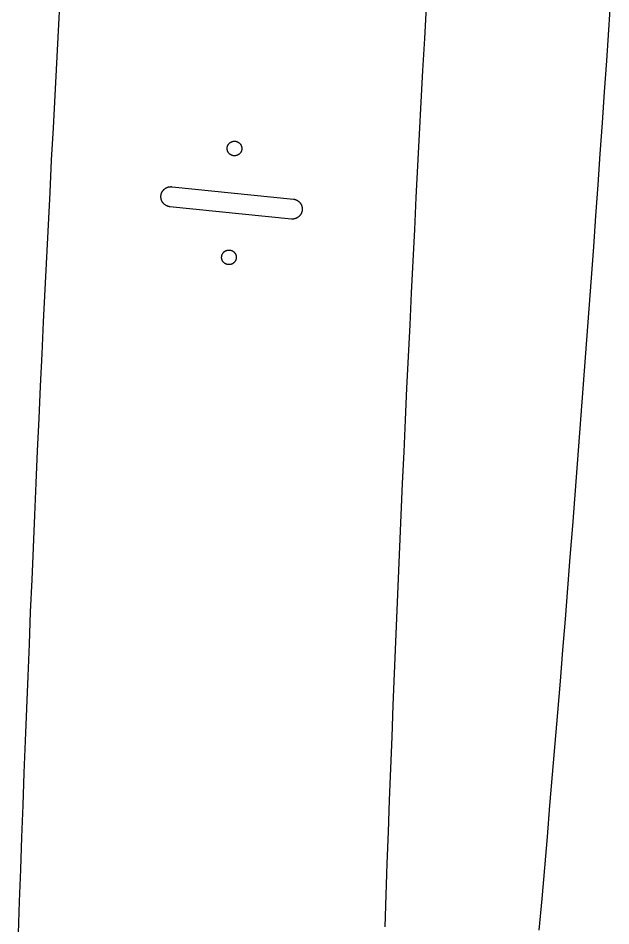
# Model space of a CAD drawing. Extents: x 50 to 1155, y -2400 to -33.
# Drawn here: x 64.3 to 388.1, y -1025.5 to -529.4 of the extents above; entities that cross this region are included whole.
import ezdxf

# ---------------------------------------------------------------- set-up
doc = ezdxf.new("R2010")
doc.units = 0
doc.layers.get('0').update_dxf_attribs({"color": 18, "linetype": 'CONTINUOUS'})

msp = doc.modelspace()

# ---------------------------------------------------------------- linework, layer by layer
at = {"color": 18}
for p, q in [((148.3843, -621.54), (214.7075, -628.3)), ((213.5924, -639.24), (147.2692, -632.49))]:
    msp.add_line(p, q, dxfattribs=at)
for points in [[(87.1714, -518.646, 0), (86.2029, -536.332, 0), (85.2475, -554.014, 0), (84.3051, -571.691, 0), (83.3757, -589.365, 0), (82.4593, -607.034, 0), (81.5559, -624.699, 0), (80.6655, -642.36, 0), (79.7881, -660.017, 0), (78.9237, -677.669, 0), (78.0721, -695.317, 0), (77.2336, -712.96, 0), (76.4079, -730.6, 0), (75.5952, -748.235, 0), (74.7954, -765.865, 0), (74.0085, -783.492, 0), (73.2345, -801.113, 0), (72.4734, -818.731, 0), (71.7252, -836.344, 0), (70.9898, -853.953, 0), (70.2673, -871.557, 0), (69.5576, -889.157, 0), (68.8607, -906.753, 0), (68.1767, -924.344, 0), (67.5055, -941.93, 0), (66.847, -959.512, 0), (66.2014, -977.09, 0), (65.5686, -994.663, 0), (64.9485, -1012.23, 0), (64.3412, -1029.8, 0)], [(349.042, -1027.84, 0), (350.522, -1010.83, 0), (351.989, -993.829, 0), (353.444, -976.829, 0), (354.887, -959.833, 0), (356.317, -942.839, 0), (357.735, -925.847, 0), (359.141, -908.859, 0), (360.535, -891.874, 0), (361.917, -874.891, 0), (363.286, -857.911, 0), (364.643, -840.934, 0), (365.988, -823.96, 0), (367.321, -806.988, 0), (368.642, -790.02, 0), (369.95, -773.054, 0), (371.247, -756.092, 0), (372.531, -739.132, 0), (373.803, -722.175, 0), (375.063, -705.221, 0), (376.311, -688.27, 0), (377.546, -671.322, 0), (378.77, -654.377, 0), (379.982, -637.435, 0), (381.181, -620.496, 0), (382.368, -603.56, 0), (383.543, -586.627, 0), (384.706, -569.697, 0), (385.858, -552.77, 0), (386.996, -535.846, 0), (388.123, -518.925, 0)], [(287.226, -523.182, 0), (286.269, -540.58, 0), (285.324, -557.973, 0), (284.392, -575.363, 0), (283.473, -592.748, 0), (282.566, -610.129, 0), (281.672, -627.506, 0), (280.791, -644.879, 0), (279.923, -662.248, 0), (279.067, -679.613, 0), (278.223, -696.973, 0), (277.393, -714.329, 0), (276.575, -731.681, 0), (275.769, -749.029, 0), (274.977, -766.373, 0), (274.196, -783.712, 0), (273.429, -801.047, 0), (272.674, -818.378, 0), (271.931, -835.705, 0), (271.201, -853.027, 0), (270.484, -870.345, 0), (269.779, -887.659, 0), (269.087, -904.968, 0), (268.407, -922.273, 0), (267.74, -939.574, 0), (267.085, -956.87, 0), (266.442, -974.162, 0), (265.813, -991.45, 0), (265.195, -1008.73, 0), (264.59, -1026.01, 0)], [(182.518, -604.65, 0), (182.439, -604.649, 0), (182.359, -604.647, 0), (182.279, -604.643, 0), (182.198, -604.637, 0), (182.117, -604.63, 0), (182.035, -604.621, 0), (181.953, -604.61, 0), (181.871, -604.597, 0), (181.788, -604.583, 0), (181.705, -604.566, 0), (181.622, -604.548, 0), (181.539, -604.528, 0), (181.455, -604.506, 0), (181.372, -604.482, 0), (181.289, -604.456, 0), (181.206, -604.429, 0), (181.123, -604.399, 0), (181.041, -604.367, 0), (180.959, -604.333, 0), (180.877, -604.298, 0), (180.796, -604.26, 0), (180.715, -604.22, 0), (180.635, -604.179, 0), (180.556, -604.135, 0), (180.477, -604.09, 0), (180.399, -604.043, 0), (180.322, -603.993, 0), (180.246, -603.942, 0), (180.172, -603.889, 0), (180.098, -603.834, 0), (180.025, -603.778, 0), (179.954, -603.72, 0), (179.884, -603.66, 0), (179.815, -603.598, 0), (179.748, -603.535, 0), (179.682, -603.47, 0), (179.617, -603.404, 0), (179.555, -603.336, 0), (179.493, -603.267, 0), (179.434, -603.197, 0), (179.376, -603.125, 0), (179.32, -603.052, 0), (179.266, -602.978, 0), (179.213, -602.903, 0), (179.163, -602.827, 0), (179.114, -602.75, 0), (179.067, -602.672, 0), (179.022, -602.593, 0), (178.979, -602.513, 0), (178.938, -602.433, 0), (178.899, -602.352, 0), (178.861, -602.271, 0), (178.826, -602.189, 0), (178.793, -602.107, 0), (178.762, -602.024, 0), (178.733, -601.942, 0), (178.705, -601.859, 0), (178.68, -601.775, 0), (178.656, -601.692, 0), (178.635, -601.609, 0), (178.615, -601.526, 0), (178.598, -601.443, 0), (178.582, -601.36, 0), (178.568, -601.277, 0), (178.556, -601.195, 0), (178.545, -601.113, 0), (178.536, -601.031, 0), (178.53, -600.95, 0), (178.524, -600.869, 0), (178.521, -600.789, 0), (178.519, -600.709, 0), (178.518, -600.63, 0), (178.52, -600.551, 0), (178.522, -600.471, 0), (178.527, -600.391, 0), (178.533, -600.31, 0), (178.541, -600.228, 0), (178.55, -600.146, 0), (178.561, -600.064, 0), (178.575, -599.982, 0), (178.589, -599.899, 0), (178.606, -599.816, 0), (178.625, -599.733, 0), (178.645, -599.65, 0), (178.668, -599.566, 0), (178.692, -599.483, 0), (178.719, -599.4, 0), (178.747, -599.317, 0), (178.777, -599.234, 0), (178.809, -599.152, 0), (178.844, -599.07, 0), (178.88, -598.988, 0), (178.918, -598.907, 0), (178.958, -598.827, 0), (179, -598.747, 0), (179.044, -598.668, 0), (179.09, -598.589, 0), (179.138, -598.512, 0), (179.188, -598.435, 0), (179.239, -598.359, 0), (179.293, -598.285, 0), (179.348, -598.211, 0), (179.405, -598.139, 0), (179.463, -598.068, 0), (179.524, -597.998, 0), (179.586, -597.93, 0), (179.649, -597.863, 0), (179.714, -597.797, 0), (179.781, -597.733, 0), (179.849, -597.671, 0), (179.919, -597.61, 0), (179.989, -597.551, 0), (180.061, -597.494, 0), (180.134, -597.438, 0), (180.209, -597.384, 0), (180.284, -597.332, 0), (180.361, -597.282, 0), (180.438, -597.234, 0), (180.516, -597.187, 0), (180.595, -597.143, 0), (180.675, -597.1, 0), (180.755, -597.06, 0), (180.836, -597.021, 0), (180.918, -596.984, 0), (181, -596.949, 0), (181.082, -596.917, 0), (181.165, -596.886, 0), (181.248, -596.857, 0), (181.331, -596.83, 0), (181.414, -596.806, 0), (181.497, -596.783, 0), (181.58, -596.762, 0), (181.663, -596.742, 0), (181.746, -596.725, 0), (181.829, -596.71, 0), (181.912, -596.696, 0), (181.994, -596.684, 0), (182.076, -596.675, 0), (182.158, -596.666, 0), (182.239, -596.66, 0), (182.319, -596.655, 0), (182.399, -596.652, 0), (182.479, -596.65, 0), (182.558, -596.65, 0), (182.637, -596.652, 0), (182.717, -596.655, 0), (182.798, -596.66, 0), (182.879, -596.666, 0), (182.961, -596.675, 0), (183.042, -596.684, 0), (183.125, -596.696, 0), (183.207, -596.71, 0), (183.29, -596.725, 0), (183.373, -596.742, 0), (183.456, -596.762, 0), (183.54, -596.783, 0), (183.623, -596.806, 0), (183.706, -596.83, 0), (183.789, -596.857, 0), (183.872, -596.886, 0), (183.955, -596.917, 0), (184.037, -596.949, 0), (184.119, -596.984, 0), (184.2, -597.021, 0), (184.281, -597.06, 0), (184.362, -597.1, 0), (184.441, -597.143, 0), (184.52, -597.187, 0), (184.599, -597.234, 0), (184.676, -597.282, 0), (184.752, -597.332, 0), (184.828, -597.384, 0), (184.902, -597.438, 0), (184.975, -597.494, 0), (185.047, -597.551, 0), (185.118, -597.61, 0), (185.187, -597.671, 0), (185.256, -597.733, 0), (185.322, -597.797, 0), (185.387, -597.863, 0), (185.451, -597.93, 0), (185.513, -597.998, 0), (185.573, -598.068, 0), (185.632, -598.139, 0), (185.689, -598.211, 0), (185.744, -598.285, 0), (185.797, -598.359, 0), (185.849, -598.435, 0), (185.899, -598.512, 0), (185.947, -598.589, 0), (185.992, -598.668, 0), (186.036, -598.747, 0), (186.079, -598.827, 0), (186.119, -598.907, 0), (186.157, -598.988, 0), (186.193, -599.07, 0), (186.227, -599.152, 0), (186.259, -599.234, 0), (186.29, -599.317, 0), (186.318, -599.4, 0), (186.344, -599.483, 0), (186.369, -599.566, 0), (186.391, -599.65, 0), (186.412, -599.733, 0), (186.43, -599.816, 0), (186.447, -599.899, 0), (186.462, -599.982, 0), (186.475, -600.064, 0), (186.486, -600.146, 0), (186.496, -600.228, 0), (186.504, -600.31, 0), (186.51, -600.391, 0), (186.514, -600.471, 0), (186.517, -600.551, 0), (186.518, -600.63, 0), (186.518, -600.709, 0), (186.516, -600.789, 0), (186.512, -600.869, 0), (186.507, -600.95, 0), (186.5, -601.031, 0), (186.491, -601.113, 0), (186.481, -601.195, 0), (186.469, -601.277, 0), (186.455, -601.36, 0), (186.439, -601.443, 0), (186.421, -601.526, 0), (186.402, -601.609, 0), (186.38, -601.692, 0), (186.357, -601.775, 0), (186.331, -601.859, 0), (186.304, -601.942, 0), (186.275, -602.024, 0), (186.244, -602.107, 0), (186.21, -602.189, 0), (186.175, -602.271, 0), (186.138, -602.352, 0), (186.099, -602.433, 0), (186.058, -602.513, 0), (186.015, -602.593, 0), (185.97, -602.672, 0), (185.923, -602.75, 0), (185.874, -602.827, 0), (185.823, -602.903, 0), (185.771, -602.978, 0), (185.717, -603.052, 0), (185.661, -603.125, 0), (185.603, -603.197, 0), (185.543, -603.267, 0), (185.482, -603.336, 0), (185.419, -603.404, 0), (185.355, -603.47, 0), (185.289, -603.535, 0), (185.222, -603.598, 0), (185.153, -603.66, 0), (185.083, -603.72, 0), (185.011, -603.778, 0), (184.939, -603.834, 0), (184.865, -603.889, 0), (184.79, -603.942, 0), (184.714, -603.993, 0), (184.637, -604.043, 0), (184.56, -604.09, 0), (184.481, -604.135, 0), (184.402, -604.179, 0), (184.322, -604.22, 0), (184.241, -604.26, 0), (184.16, -604.298, 0), (184.078, -604.333, 0), (183.996, -604.367, 0), (183.913, -604.399, 0), (183.831, -604.429, 0), (183.748, -604.456, 0), (183.664, -604.482, 0), (183.581, -604.506, 0), (183.498, -604.528, 0), (183.415, -604.548, 0), (183.332, -604.566, 0), (183.249, -604.583, 0), (183.166, -604.597, 0), (183.084, -604.61, 0), (183.001, -604.621, 0), (182.92, -604.63, 0), (182.838, -604.637, 0), (182.758, -604.643, 0), (182.677, -604.647, 0), (182.597, -604.649, 0), (182.518, -604.65, 0)], [(147.269, -632.49, 0), (147.197, -632.482, 0), (147.124, -632.473, 0), (147.052, -632.463, 0), (146.979, -632.453, 0), (146.905, -632.441, 0), (146.832, -632.428, 0), (146.759, -632.414, 0), (146.685, -632.399, 0), (146.612, -632.383, 0), (146.538, -632.365, 0), (146.464, -632.347, 0), (146.391, -632.328, 0), (146.317, -632.307, 0), (146.243, -632.286, 0), (146.17, -632.263, 0), (146.096, -632.239, 0), (146.023, -632.214, 0), (145.949, -632.188, 0), (145.876, -632.161, 0), (145.803, -632.133, 0), (145.73, -632.103, 0), (145.658, -632.073, 0), (145.586, -632.041, 0), (145.513, -632.009, 0), (145.442, -631.975, 0), (145.37, -631.94, 0), (145.299, -631.904, 0), (145.228, -631.866, 0), (145.158, -631.828, 0), (145.088, -631.789, 0), (145.019, -631.748, 0), (144.95, -631.706, 0), (144.881, -631.664, 0), (144.813, -631.62, 0), (144.746, -631.575, 0), (144.679, -631.529, 0), (144.613, -631.482, 0), (144.547, -631.434, 0), (144.482, -631.385, 0), (144.418, -631.335, 0), (144.354, -631.284, 0), (144.291, -631.232, 0), (144.229, -631.179, 0), (144.168, -631.126, 0), (144.107, -631.071, 0), (144.047, -631.015, 0), (143.988, -630.959, 0), (143.93, -630.901, 0), (143.873, -630.843, 0), (143.816, -630.784, 0), (143.761, -630.724, 0), (143.706, -630.663, 0), (143.652, -630.601, 0), (143.6, -630.539, 0), (143.548, -630.476, 0), (143.497, -630.412, 0), (143.447, -630.348, 0), (143.398, -630.283, 0), (143.351, -630.217, 0), (143.304, -630.15, 0), (143.258, -630.083, 0), (143.214, -630.016, 0), (143.17, -629.948, 0), (143.127, -629.879, 0), (143.086, -629.81, 0), (143.046, -629.741, 0), (143.007, -629.671, 0), (142.968, -629.6, 0), (142.931, -629.529, 0), (142.895, -629.458, 0), (142.861, -629.387, 0), (142.827, -629.315, 0), (142.794, -629.243, 0), (142.763, -629.17, 0), (142.733, -629.098, 0), (142.704, -629.025, 0), (142.675, -628.952, 0), (142.649, -628.879, 0), (142.623, -628.805, 0), (142.598, -628.732, 0), (142.574, -628.658, 0), (142.552, -628.585, 0), (142.531, -628.511, 0), (142.51, -628.437, 0), (142.491, -628.364, 0), (142.473, -628.29, 0), (142.456, -628.216, 0), (142.44, -628.143, 0), (142.425, -628.069, 0), (142.411, -627.996, 0), (142.399, -627.923, 0), (142.387, -627.85, 0), (142.376, -627.777, 0), (142.367, -627.704, 0), (142.358, -627.631, 0), (142.35, -627.559, 0), (142.344, -627.487, 0), (142.338, -627.415, 0), (142.333, -627.344, 0), (142.329, -627.273, 0), (142.327, -627.202, 0), (142.325, -627.131, 0), (142.324, -627.061, 0), (142.323, -626.991, 0), (142.324, -626.921, 0), (142.326, -626.85, 0), (142.328, -626.78, 0), (142.332, -626.709, 0), (142.336, -626.637, 0), (142.342, -626.565, 0), (142.348, -626.494, 0), (142.356, -626.421, 0), (142.364, -626.349, 0), (142.373, -626.276, 0), (142.384, -626.203, 0), (142.395, -626.13, 0), (142.407, -626.057, 0), (142.421, -625.984, 0), (142.435, -625.91, 0), (142.451, -625.837, 0), (142.468, -625.763, 0), (142.485, -625.69, 0), (142.504, -625.616, 0), (142.524, -625.542, 0), (142.545, -625.469, 0), (142.567, -625.395, 0), (142.59, -625.321, 0), (142.615, -625.248, 0), (142.64, -625.174, 0), (142.667, -625.101, 0), (142.695, -625.028, 0), (142.723, -624.955, 0), (142.753, -624.882, 0), (142.784, -624.81, 0), (142.817, -624.738, 0), (142.85, -624.666, 0), (142.884, -624.594, 0), (142.92, -624.523, 0), (142.957, -624.452, 0), (142.994, -624.381, 0), (143.033, -624.311, 0), (143.073, -624.242, 0), (143.114, -624.172, 0), (143.157, -624.104, 0), (143.2, -624.035, 0), (143.244, -623.968, 0), (143.289, -623.901, 0), (143.336, -623.834, 0), (143.383, -623.768, 0), (143.432, -623.703, 0), (143.481, -623.638, 0), (143.532, -623.574, 0), (143.583, -623.511, 0), (143.636, -623.448, 0), (143.689, -623.386, 0), (143.743, -623.325, 0), (143.799, -623.265, 0), (143.855, -623.206, 0), (143.912, -623.147, 0), (143.97, -623.089, 0), (144.028, -623.033, 0), (144.088, -622.977, 0), (144.148, -622.921, 0), (144.21, -622.867, 0), (144.272, -622.814, 0), (144.334, -622.762, 0), (144.398, -622.711, 0), (144.462, -622.66, 0), (144.527, -622.611, 0), (144.592, -622.563, 0), (144.658, -622.515, 0), (144.725, -622.469, 0), (144.792, -622.424, 0), (144.86, -622.38, 0), (144.928, -622.337, 0), (144.997, -622.295, 0), (145.066, -622.254, 0), (145.136, -622.214, 0), (145.206, -622.176, 0), (145.277, -622.138, 0), (145.348, -622.102, 0), (145.419, -622.066, 0), (145.491, -622.032, 0), (145.563, -621.999, 0), (145.635, -621.967, 0), (145.708, -621.936, 0), (145.78, -621.906, 0), (145.853, -621.878, 0), (145.927, -621.85, 0), (146, -621.824, 0), (146.073, -621.799, 0), (146.147, -621.774, 0), (146.22, -621.751, 0), (146.294, -621.729, 0), (146.368, -621.709, 0), (146.441, -621.689, 0), (146.515, -621.67, 0), (146.589, -621.653, 0), (146.662, -621.636, 0), (146.736, -621.621, 0), (146.809, -621.607, 0), (146.883, -621.593, 0), (146.956, -621.581, 0), (147.029, -621.57, 0), (147.101, -621.56, 0), (147.174, -621.551, 0), (147.247, -621.542, 0), (147.319, -621.535, 0), (147.391, -621.529, 0), (147.462, -621.524, 0), (147.534, -621.519, 0), (147.605, -621.516, 0), (147.675, -621.514, 0), (147.746, -621.512, 0), (147.816, -621.512, 0), (147.886, -621.512, 0), (147.956, -621.513, 0), (148.027, -621.515, 0), (148.098, -621.518, 0), (148.169, -621.522, 0), (148.24, -621.527, 0), (148.312, -621.533, 0), (148.384, -621.54, 0)], [(214.708, -628.3, 0), (214.805, -628.313, 0), (214.903, -628.328, 0), (215.001, -628.345, 0), (215.099, -628.364, 0), (215.198, -628.385, 0), (215.297, -628.408, 0), (215.396, -628.432, 0), (215.494, -628.459, 0), (215.593, -628.487, 0), (215.692, -628.518, 0), (215.79, -628.551, 0), (215.889, -628.585, 0), (215.987, -628.622, 0), (216.085, -628.66, 0), (216.182, -628.701, 0), (216.279, -628.744, 0), (216.375, -628.788, 0), (216.471, -628.835, 0), (216.566, -628.884, 0), (216.661, -628.934, 0), (216.755, -628.987, 0), (216.848, -629.042, 0), (216.94, -629.098, 0), (217.031, -629.157, 0), (217.121, -629.217, 0), (217.211, -629.279, 0), (217.299, -629.344, 0), (217.386, -629.41, 0), (217.471, -629.477, 0), (217.556, -629.547, 0), (217.639, -629.618, 0), (217.72, -629.691, 0), (217.801, -629.766, 0), (217.879, -629.842, 0), (217.957, -629.92, 0), (218.032, -629.999, 0), (218.106, -630.08, 0), (218.179, -630.162, 0), (218.25, -630.246, 0), (218.318, -630.331, 0), (218.386, -630.417, 0), (218.451, -630.504, 0), (218.515, -630.593, 0), (218.576, -630.682, 0), (218.636, -630.773, 0), (218.694, -630.864, 0), (218.75, -630.957, 0), (218.804, -631.05, 0), (218.856, -631.144, 0), (218.906, -631.239, 0), (218.954, -631.334, 0), (219, -631.43, 0), (219.044, -631.527, 0), (219.085, -631.624, 0), (219.125, -631.722, 0), (219.163, -631.82, 0), (219.199, -631.918, 0), (219.233, -632.016, 0), (219.265, -632.115, 0), (219.295, -632.213, 0), (219.323, -632.312, 0), (219.349, -632.411, 0), (219.372, -632.51, 0), (219.394, -632.608, 0), (219.415, -632.707, 0), (219.433, -632.805, 0), (219.449, -632.903, 0), (219.464, -633.001, 0), (219.476, -633.099, 0), (219.487, -633.196, 0), (219.496, -633.292, 0), (219.503, -633.388, 0), (219.509, -633.484, 0), (219.513, -633.579, 0), (219.515, -633.673, 0), (219.516, -633.767, 0), (219.515, -633.861, 0), (219.512, -633.956, 0), (219.508, -634.051, 0), (219.502, -634.147, 0), (219.494, -634.243, 0), (219.485, -634.34, 0), (219.473, -634.437, 0), (219.46, -634.534, 0), (219.445, -634.632, 0), (219.429, -634.73, 0), (219.41, -634.829, 0), (219.39, -634.927, 0), (219.367, -635.026, 0), (219.343, -635.125, 0), (219.316, -635.223, 0), (219.288, -635.322, 0), (219.258, -635.421, 0), (219.225, -635.52, 0), (219.191, -635.618, 0), (219.155, -635.716, 0), (219.116, -635.814, 0), (219.076, -635.911, 0), (219.033, -636.008, 0), (218.989, -636.105, 0), (218.943, -636.201, 0), (218.894, -636.296, 0), (218.844, -636.391, 0), (218.791, -636.485, 0), (218.737, -636.578, 0), (218.68, -636.67, 0), (218.622, -636.761, 0), (218.562, -636.852, 0), (218.5, -636.941, 0), (218.436, -637.029, 0), (218.37, -637.116, 0), (218.302, -637.202, 0), (218.233, -637.287, 0), (218.162, -637.37, 0), (218.089, -637.452, 0), (218.015, -637.532, 0), (217.939, -637.611, 0), (217.861, -637.688, 0), (217.782, -637.764, 0), (217.701, -637.839, 0), (217.619, -637.911, 0), (217.536, -637.982, 0), (217.451, -638.051, 0), (217.365, -638.119, 0), (217.278, -638.184, 0), (217.19, -638.248, 0), (217.1, -638.31, 0), (217.01, -638.37, 0), (216.918, -638.428, 0), (216.826, -638.484, 0), (216.733, -638.538, 0), (216.639, -638.59, 0), (216.544, -638.641, 0), (216.449, -638.689, 0), (216.353, -638.735, 0), (216.256, -638.779, 0), (216.159, -638.821, 0), (216.062, -638.862, 0), (215.964, -638.9, 0), (215.866, -638.936, 0), (215.767, -638.97, 0), (215.669, -639.002, 0), (215.57, -639.032, 0), (215.471, -639.06, 0), (215.372, -639.086, 0), (215.274, -639.11, 0), (215.175, -639.133, 0), (215.076, -639.153, 0), (214.978, -639.171, 0), (214.88, -639.188, 0), (214.782, -639.203, 0), (214.685, -639.215, 0), (214.588, -639.226, 0), (214.491, -639.236, 0), (214.395, -639.243, 0), (214.299, -639.249, 0), (214.204, -639.253, 0), (214.11, -639.256, 0), (214.016, -639.256, 0)], [(214.016, -639.256, 0), (214.011, -639.256, 0), (214.007, -639.256, 0), (214.002, -639.256, 0), (213.998, -639.256, 0), (213.994, -639.256, 0), (213.989, -639.256, 0), (213.985, -639.256, 0), (213.98, -639.256, 0), (213.976, -639.256, 0), (213.972, -639.256, 0), (213.967, -639.256, 0), (213.963, -639.256, 0), (213.958, -639.256, 0), (213.954, -639.256, 0), (213.95, -639.256, 0), (213.945, -639.256, 0), (213.941, -639.256, 0), (213.936, -639.256, 0), (213.932, -639.256, 0), (213.927, -639.256, 0), (213.923, -639.256, 0), (213.919, -639.255, 0), (213.914, -639.255, 0), (213.91, -639.255, 0), (213.905, -639.255, 0), (213.901, -639.255, 0), (213.897, -639.255, 0), (213.892, -639.255, 0), (213.888, -639.255, 0), (213.883, -639.255, 0), (213.879, -639.255, 0), (213.874, -639.254, 0), (213.87, -639.254, 0), (213.865, -639.254, 0), (213.861, -639.254, 0), (213.857, -639.254, 0), (213.852, -639.254, 0), (213.848, -639.254, 0), (213.843, -639.254, 0), (213.839, -639.253, 0), (213.834, -639.253, 0), (213.83, -639.253, 0), (213.825, -639.253, 0), (213.821, -639.253, 0), (213.817, -639.253, 0), (213.812, -639.253, 0), (213.808, -639.252, 0), (213.803, -639.252, 0), (213.799, -639.252, 0), (213.794, -639.252, 0), (213.79, -639.252, 0), (213.785, -639.251, 0), (213.781, -639.251, 0), (213.776, -639.251, 0), (213.772, -639.251, 0), (213.768, -639.251, 0), (213.763, -639.251, 0), (213.759, -639.25, 0), (213.754, -639.25, 0), (213.75, -639.25, 0), (213.745, -639.25, 0), (213.741, -639.249, 0), (213.736, -639.249, 0), (213.732, -639.249, 0), (213.727, -639.249, 0), (213.723, -639.249, 0), (213.718, -639.248, 0), (213.714, -639.248, 0), (213.709, -639.248, 0), (213.705, -639.248, 0), (213.7, -639.247, 0), (213.696, -639.247, 0), (213.691, -639.247, 0), (213.687, -639.246, 0), (213.682, -639.246, 0), (213.678, -639.246, 0), (213.673, -639.246, 0), (213.669, -639.245, 0), (213.664, -639.245, 0), (213.66, -639.245, 0), (213.655, -639.245, 0), (213.651, -639.244, 0), (213.646, -639.244, 0), (213.642, -639.244, 0), (213.637, -639.243, 0), (213.633, -639.243, 0), (213.628, -639.243, 0), (213.624, -639.242, 0), (213.619, -639.242, 0), (213.615, -639.242, 0), (213.61, -639.241, 0), (213.606, -639.241, 0), (213.601, -639.241, 0), (213.597, -639.24, 0), (213.592, -639.24, 0)], [(179.495, -664.14, 0), (179.416, -664.139, 0), (179.336, -664.137, 0), (179.256, -664.133, 0), (179.175, -664.127, 0), (179.094, -664.12, 0), (179.012, -664.111, 0), (178.93, -664.1, 0), (178.847, -664.087, 0), (178.765, -664.073, 0), (178.682, -664.056, 0), (178.599, -664.038, 0), (178.515, -664.018, 0), (178.432, -663.996, 0), (178.349, -663.972, 0), (178.266, -663.946, 0), (178.183, -663.919, 0), (178.1, -663.889, 0), (178.018, -663.857, 0), (177.935, -663.823, 0), (177.854, -663.788, 0), (177.772, -663.75, 0), (177.692, -663.71, 0), (177.612, -663.669, 0), (177.532, -663.625, 0), (177.454, -663.58, 0), (177.376, -663.533, 0), (177.299, -663.483, 0), (177.223, -663.432, 0), (177.148, -663.379, 0), (177.075, -663.324, 0), (177.002, -663.268, 0), (176.931, -663.21, 0), (176.86, -663.15, 0), (176.792, -663.088, 0), (176.724, -663.025, 0), (176.659, -662.96, 0), (176.594, -662.894, 0), (176.531, -662.826, 0), (176.47, -662.757, 0), (176.411, -662.687, 0), (176.353, -662.615, 0), (176.297, -662.542, 0), (176.242, -662.468, 0), (176.19, -662.393, 0), (176.139, -662.317, 0), (176.091, -662.24, 0), (176.044, -662.162, 0), (175.999, -662.083, 0), (175.956, -662.003, 0), (175.915, -661.923, 0), (175.875, -661.842, 0), (175.838, -661.761, 0), (175.803, -661.679, 0), (175.77, -661.597, 0), (175.739, -661.514, 0), (175.709, -661.432, 0), (175.682, -661.349, 0), (175.657, -661.265, 0), (175.633, -661.182, 0), (175.612, -661.099, 0), (175.592, -661.016, 0), (175.574, -660.933, 0), (175.559, -660.85, 0), (175.545, -660.767, 0), (175.532, -660.685, 0), (175.522, -660.603, 0), (175.513, -660.521, 0), (175.506, -660.44, 0), (175.501, -660.359, 0), (175.498, -660.279, 0), (175.496, -660.199, 0), (175.495, -660.12, 0), (175.496, -660.041, 0), (175.499, -659.961, 0), (175.504, -659.881, 0), (175.51, -659.8, 0), (175.517, -659.718, 0), (175.527, -659.636, 0), (175.538, -659.554, 0), (175.551, -659.472, 0), (175.566, -659.389, 0), (175.583, -659.306, 0), (175.602, -659.223, 0), (175.622, -659.14, 0), (175.645, -659.056, 0), (175.669, -658.973, 0), (175.695, -658.89, 0), (175.724, -658.807, 0), (175.754, -658.724, 0), (175.786, -658.642, 0), (175.82, -658.56, 0), (175.857, -658.478, 0), (175.895, -658.397, 0), (175.935, -658.317, 0), (175.977, -658.237, 0), (176.021, -658.158, 0), (176.067, -658.079, 0), (176.115, -658.002, 0), (176.164, -657.925, 0), (176.216, -657.849, 0), (176.269, -657.775, 0), (176.325, -657.701, 0), (176.382, -657.629, 0), (176.44, -657.558, 0), (176.501, -657.488, 0), (176.563, -657.42, 0), (176.626, -657.353, 0), (176.691, -657.287, 0), (176.758, -657.223, 0), (176.826, -657.161, 0), (176.895, -657.1, 0), (176.966, -657.041, 0), (177.038, -656.984, 0), (177.111, -656.928, 0), (177.186, -656.874, 0), (177.261, -656.822, 0), (177.337, -656.772, 0), (177.415, -656.724, 0), (177.493, -656.677, 0), (177.572, -656.633, 0), (177.652, -656.59, 0), (177.732, -656.55, 0), (177.813, -656.511, 0), (177.895, -656.474, 0), (177.976, -656.439, 0), (178.059, -656.407, 0), (178.141, -656.376, 0), (178.224, -656.347, 0), (178.307, -656.32, 0), (178.391, -656.296, 0), (178.474, -656.273, 0), (178.557, -656.252, 0), (178.64, -656.232, 0), (178.723, -656.215, 0), (178.806, -656.2, 0), (178.889, -656.186, 0), (178.971, -656.174, 0), (179.053, -656.165, 0), (179.134, -656.156, 0), (179.215, -656.15, 0), (179.296, -656.145, 0), (179.376, -656.142, 0), (179.456, -656.14, 0), (179.535, -656.14, 0), (179.614, -656.142, 0), (179.694, -656.145, 0), (179.775, -656.15, 0), (179.856, -656.156, 0), (179.937, -656.165, 0), (180.019, -656.174, 0), (180.102, -656.186, 0), (180.184, -656.2, 0), (180.267, -656.215, 0), (180.35, -656.232, 0), (180.433, -656.252, 0), (180.516, -656.273, 0), (180.6, -656.296, 0), (180.683, -656.32, 0), (180.766, -656.347, 0), (180.849, -656.376, 0), (180.931, -656.407, 0), (181.014, -656.439, 0), (181.096, -656.474, 0), (181.177, -656.511, 0), (181.258, -656.55, 0), (181.339, -656.59, 0), (181.418, -656.633, 0), (181.497, -656.677, 0), (181.575, -656.724, 0), (181.653, -656.772, 0), (181.729, -656.822, 0), (181.805, -656.874, 0), (181.879, -656.928, 0), (181.952, -656.984, 0), (182.024, -657.041, 0), (182.095, -657.1, 0), (182.164, -657.161, 0), (182.232, -657.223, 0), (182.299, -657.287, 0), (182.364, -657.353, 0), (182.428, -657.42, 0), (182.49, -657.488, 0), (182.55, -657.558, 0), (182.609, -657.629, 0), (182.666, -657.701, 0), (182.721, -657.775, 0), (182.774, -657.849, 0), (182.826, -657.925, 0), (182.875, -658.002, 0), (182.923, -658.079, 0), (182.969, -658.158, 0), (183.013, -658.237, 0), (183.055, -658.317, 0), (183.095, -658.397, 0), (183.134, -658.478, 0), (183.17, -658.56, 0), (183.204, -658.642, 0), (183.236, -658.724, 0), (183.266, -658.807, 0), (183.295, -658.89, 0), (183.321, -658.973, 0), (183.345, -659.056, 0), (183.368, -659.14, 0), (183.389, -659.223, 0), (183.407, -659.306, 0), (183.424, -659.389, 0), (183.439, -659.472, 0), (183.452, -659.554, 0), (183.463, -659.636, 0), (183.473, -659.718, 0), (183.481, -659.8, 0), (183.487, -659.881, 0), (183.491, -659.961, 0), (183.494, -660.041, 0), (183.495, -660.12, 0), (183.495, -660.199, 0), (183.493, -660.279, 0), (183.489, -660.359, 0), (183.484, -660.44, 0), (183.477, -660.521, 0), (183.468, -660.603, 0), (183.458, -660.685, 0), (183.446, -660.767, 0), (183.432, -660.85, 0), (183.416, -660.933, 0), (183.398, -661.016, 0), (183.378, -661.099, 0), (183.357, -661.182, 0), (183.334, -661.265, 0), (183.308, -661.349, 0), (183.281, -661.432, 0), (183.252, -661.514, 0), (183.22, -661.597, 0), (183.187, -661.679, 0), (183.152, -661.761, 0), (183.115, -661.842, 0), (183.076, -661.923, 0), (183.035, -662.003, 0), (182.992, -662.083, 0), (182.947, -662.162, 0), (182.9, -662.24, 0), (182.851, -662.317, 0), (182.8, -662.393, 0), (182.748, -662.468, 0), (182.693, -662.542, 0), (182.637, -662.615, 0), (182.58, -662.687, 0), (182.52, -662.757, 0), (182.459, -662.826, 0), (182.396, -662.894, 0), (182.332, -662.96, 0), (182.266, -663.025, 0), (182.198, -663.088, 0), (182.13, -663.15, 0), (182.06, -663.21, 0), (181.988, -663.268, 0), (181.916, -663.324, 0), (181.842, -663.379, 0), (181.767, -663.432, 0), (181.691, -663.483, 0), (181.614, -663.533, 0), (181.536, -663.58, 0), (181.458, -663.625, 0), (181.378, -663.669, 0), (181.298, -663.71, 0), (181.218, -663.75, 0), (181.136, -663.788, 0), (181.055, -663.823, 0), (180.973, -663.857, 0), (180.89, -663.889, 0), (180.807, -663.919, 0), (180.724, -663.946, 0), (180.641, -663.972, 0), (180.558, -663.996, 0), (180.475, -664.018, 0), (180.392, -664.038, 0), (180.308, -664.056, 0), (180.226, -664.073, 0), (180.143, -664.087, 0), (180.06, -664.1, 0), (179.978, -664.111, 0), (179.897, -664.12, 0), (179.815, -664.127, 0), (179.734, -664.133, 0), (179.654, -664.137, 0), (179.574, -664.139, 0), (179.495, -664.14, 0)]]:
    msp.add_polyline3d(points, dxfattribs=at)

doc.saveas('drawing.dxf')
